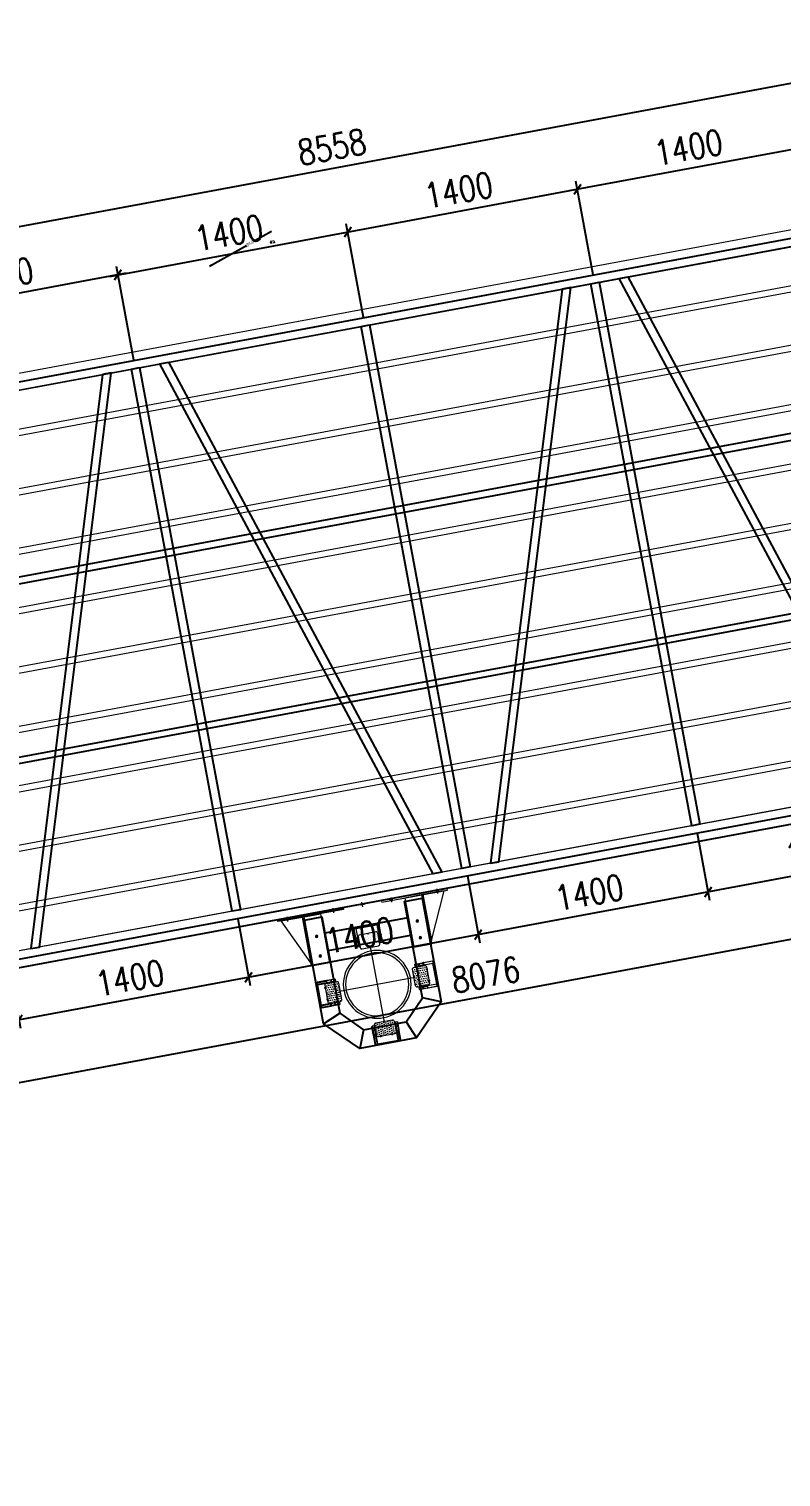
# Model space of a CAD drawing. Extents: x -259369 to -50372, y -155978 to 198088.
# Drawn here: x -174368 to -169862, y -18686 to -10009 of the extents above; entities that cross this region are included whole.
import ezdxf

# ---------------------------------------------------------------- set-up
doc = ezdxf.new("R2010")
doc.units = 0
doc.header["$LTSCALE"] = 1000
doc.header["$MEASUREMENT"] = 0
for name, pattern in [('CENTER', [2, 1.25, -0.25, 0.25, -0.25]), ('DASHED', [0.75, 0.5, -0.25]), ('HIDDEN', [0.375, 0.25, -0.125])]:
    doc.linetypes.add(name, pattern=pattern)
for name, color, linetype in [('主框型材', 4, 'Continuous'), ('卡槽', 242, 'Continuous'), ('标注', 9, 'Continuous'), ('连接端梁', 130, 'Continuous'), ('铝横梁', 220, 'Continuous')]:
    doc.layers.add(name, color=color, linetype=linetype)
for name, color, linetype, lineweight in [('导框型材', 2, 'Continuous', 18), ('虚线', 8, 'Continuous', 0), ('轮子座', 7, 'Continuous', 9), ('铝主梁', 3, 'Continuous', 9), ('铝龙骨', 7, 'Continuous', 9)]:
    doc.layers.add(name, color=color, linetype=linetype, lineweight=lineweight)
doc.styles.add('HZTXT', font='txtw.shx', dxfattribs={"width": 0.8, "bigfont": 'hztxtw.shx'})
doc.styles.get("Standard").update_dxf_attribs({"font": 'gbenor.shx', "bigfont": 'gbcbig.shx'})
doc.dimstyles.new('DIM-10', dxfattribs={"dimscale": 10, "dimtxt": 2, "dimasz": 1, "dimexe": 1, "dimexo": 1, "dimgap": 0.5, "dimtad": 0, "dimdec": 1, "dimrnd": 0.0005, "dimzin": 9, "dimdsep": 46, "dimtxsty": 'Standard', "dimblk": 'ARCHTICK', "dimcen": 0, "dimdle": 1, "dimclrd": 252, "dimclre": 252, "dimclrt": 6, "dimazin": 2, "dimtfac": 1, "dimtdec": 1, "dimtix": 1, "dimtofl": 0, "dimtmove": 2, "dimatfit": 3, "dimldrblk": 'ARCHTICK', "dimfxl": 1, "dimarcsym": 2})
doc.dimstyles.new('DIM-50', dxfattribs={"dimscale": 50, "dimtxt": 3, "dimasz": 1, "dimexe": 1, "dimexo": 1, "dimgap": 1, "dimtad": 1, "dimdec": 1, "dimdsep": 46, "dimtxsty": 'HZTXT', "dimblk": 'OBLIQUE', "dimblk1": 'ARCHTICK', "dimblk2": 'OBLIQUE', "dimcen": 0, "dimdle": 1, "dimclrd": 9, "dimclre": 9, "dimclrt": 2, "dimadec": 1, "dimazin": 0, "dimtfac": 1, "dimtdec": 1, "dimtix": 1, "dimtmove": 2, "dimatfit": 3, "dimldrblk": 'OBLIQUE', "dimfxl": 15, "dimtolj": 1, "dimtzin": 0, "dimarcsym": 1})
pattern_1 = [(0, (1212.185, -561.11), (6.35, 12.7), [0, -12.7])]

# ---------------------------------------------------------------- blocks, each defined once
blk = doc.blocks.new('*U531')
h = blk.add_hatch()
h.set_pattern_fill('DOTS', color=256, scale=8)
h.set_pattern_definition(pattern_1)
h.paths.add_polyline_path([(64, 50, 0.4142135624), (54, 60), (-11, 60, 0.4142135624), (-21, 50), (-21, -50, 0.4142135624), (-11, -60), (54, -60, 0.4142135624), (64, -50)])
at = {"layer": '导框型材', "color": 0, "linetype": 'Continuous'}
for p, q in [((-64, 63.508929), (-64, 75.5)), ((-64, 75.5), (-63.389317, 75.5)), ((-64, -63.50893), (-64, 63.508929)), ((-7.891644, 75.5), (-63.389317, 75.5)), ((-63.389317, 75.5), (-63.389317, 64.5)), ((-63.389317, 64.5), (-7.891644, 64.5)), ((-62, 77.5), (-6.502327, 77.5)), ((-62, 62.5), (-62, -62.5)), ((-6.502327, 62.5), (-62, 62.5)), ((-2.965328, 75.5), (-7.891644, 75.5)), ((-7.891644, 75.5), (-7.891644, 64.5)), ((-7.891644, 64.5), (-2.965328, 64.5)), ((-6.502327, 77.5), (-1.08338, 77.5)), ((-1.08338, 62.5), (-6.502327, 62.5)), ((47.5, 75.5), (-2.965328, 75.5)), ((-2.965328, 64.5), (-2.965328, 75.5)), ((47.5, 64.5), (-2.965328, 64.5)), ((-1.08338, 77.5), (45.5, 77.5)), ((45.5, 62.5), (-1.08338, 62.5)), ((31, 62.498484), (31, 60)), ((47.5, 64.5), (47.5, 75.5)), ((-64, -63.78066), (-64, -63.500287)), ((-64, -75.5), (-64, -63.78066)), ((-64, -75.5), (-63.389317, -75.5)), ((-63.389317, -64.5), (-63.389317, -75.5)), ((-7.891644, -64.5), (-63.389317, -64.5)), ((-63.389317, -75.5), (-7.891644, -75.5)), ((-62, -62.5), (-6.502327, -62.5)), ((-6.502327, -77.5), (-62, -77.5)), ((-2.965328, -64.5), (-7.891644, -64.5)), ((-7.891644, -75.5), (-7.891644, -64.5)), ((-7.891644, -75.5), (-2.965328, -75.5)), ((-6.502327, -62.5), (-1.08338, -62.5)), ((-1.08338, -77.5), (-6.502327, -77.5)), ((47.5, -64.5), (-2.965328, -64.5)), ((-2.965328, -64.5), (-2.965328, -75.5)), ((47.5, -75.5), (-2.965328, -75.5)), ((-1.08338, -62.5), (45.5, -62.5)), ((45.5, -77.5), (-1.08338, -77.5)), ((31, -60), (31, -62.498484)), ((47.5, -75.5), (47.5, -64.5))]:
    blk.add_line(p, q, dxfattribs=at)
at = {"layer": '导框型材', "color": 1, "linetype": 'CENTER', "ltscale": 0.28}
for p, q in [((-18.5, 35), (-14.5, 35)), ((-16.5, 37), (-16.5, 33)), ((-18.5, -35), (-14.5, -35)), ((-16.5, -37), (-16.5, -33))]:
    blk.add_line(p, q, dxfattribs=at)
at = {"layer": '导框型材', "color": 1, "linetype": 'CENTER', "ltscale": 0.404352}
for p, q in [((-18.5, 0), (-14.5, 0)), ((-16.5, -2), (-16.5, 2))]:
    blk.add_line(p, q, dxfattribs=at)
at = {"layer": '导框型材', "color": 1, "linetype": 'CENTER', "ltscale": 0.1}
for p, q in [((18.75, 70), (24.25, 70)), ((21.5, 67.25), (21.5, 72.75)), ((18.75, -70), (24.25, -70)), ((21.5, -72.75), (21.5, -67.25))]:
    blk.add_line(p, q, dxfattribs=at)
at = {"layer": '导框型材', "color": 0}
blk.add_lwpolyline([(-11, 60), (54, 60, -0.4142135624), (64, 50), (64, -50, -0.4142135624), (54, -60), (-11, -60, -0.4142135624), (-21, -50), (-21, 50, -0.4142135624)], format="xyb", close=True, dxfattribs=at)
for centre in [(21.5, 70), (21.5, -70)]:
    blk.add_circle(centre, 2.5, dxfattribs=at)
at = {"layer": '导框型材', "color": 0, "linetype": 'Continuous', "extrusion": (0, 0, -1)}
for centre, start, end in [((62, 75.5), 0, 90), ((62, 64.5), 270, 0), ((62, -64.5), 0, 90), ((62, -75.5), 270, 0)]:
    blk.add_arc(centre, 2, start, end, dxfattribs=at)
at = {"layer": '导框型材', "color": 0, "linetype": 'Continuous', "extrusion": (1.22461e-16, 0, -1)}
blk.add_arc((16.5, 35), 7, 310.0052008841, 49.9947991159, dxfattribs=at)
at = {"layer": '导框型材', "color": 0, "linetype": 'Continuous'}
for centre, radius, start, end in [((45.5, 75.5), 2, 0, 90), ((45.5, 64.5), 2, 270, 0), ((-16.5, -35), 7, 130.0052008841, 229.9947991159), ((45.5, -64.5), 2, 0, 90), ((45.5, -75.5), 2, 270, 0)]:
    blk.add_arc(centre, radius, start, end, dxfattribs=at)
for centre, major_axis, ratio, start_param, end_param in [((-62, 75.5), (0, 2), 0.694658, 0, 1.5707963268), ((-6.502327, 75.5), (0, -2), 0.694658, 3.1415926536, 4.7123889804), ((-6.502327, 64.5), (0, 2), 0.694658, 1.5707963268, 3.1415926536), ((-1.08338, 75.5), (0, -2), 0.940974, 3.1415926536, 4.7123889804), ((-1.08338, 64.5), (0, 2), 0.940974, 1.5707963268, 3.1415926536), ((-62, -75.5), (0, 2), 0.694658, 1.5707963268, 3.1415926536), ((-6.502327, -64.5), (0, 2), 0.694658, 0, 1.5707963268), ((-6.502327, -75.5), (0, 2), 0.694658, 1.5707963268, 3.1415926536), ((-1.08338, -64.5), (0, 2), 0.940974, 0, 1.5707963268), ((-1.08338, -75.5), (0, 2), 0.940974, 1.5707963268, 3.1415926536)]:
    blk.add_ellipse(centre, major_axis=major_axis, ratio=ratio, start_param=start_param, end_param=end_param, dxfattribs=at)
at = {"layer": '导框型材', "color": 0, "linetype": 'Continuous', "extrusion": (0, 0, -1)}
for centre, start_param, end_param in [((-62, 64.5), 0, 1.5707963268), ((-62, -64.5), 1.5707963268, 3.1415926536)]:
    blk.add_ellipse(centre, major_axis=(0, -2), ratio=0.694658, start_param=start_param, end_param=end_param, dxfattribs=at)
blk = doc.blocks.new('*U527')
at = {"layer": '轮子座', "color": 0, "linetype": 'ByBlock', "lineweight": -2, "transparency": 16777216}
blk.add_blockref('*U531', (0, 0), dxfattribs=at)
blk = doc.blocks.new('*U528')
h = blk.add_hatch()
h.set_pattern_fill('DOTS', color=256, scale=8)
h.set_pattern_definition(pattern_1)
h.paths.add_polyline_path([(64, 50, 0.4142135624), (54, 60), (-11, 60, 0.4142135624), (-21, 50), (-21, -50, 0.4142135624), (-11, -60), (54, -60, 0.4142135624), (64, -50)])
at = {"layer": '导框型材', "color": 0, "linetype": 'Continuous'}
for p, q in [((-64, 63.508929), (-64, 75.5)), ((-64, 75.5), (-63.389317, 75.5)), ((-64, -63.50893), (-64, 63.508929)), ((-7.891644, 75.5), (-63.389317, 75.5)), ((-63.389317, 75.5), (-63.389317, 64.5)), ((-63.389317, 64.5), (-7.891644, 64.5)), ((-62, 77.5), (-6.502327, 77.5)), ((-62, 62.5), (-62, -62.5)), ((-6.502327, 62.5), (-62, 62.5)), ((-2.965328, 75.5), (-7.891644, 75.5)), ((-7.891644, 75.5), (-7.891644, 64.5)), ((-7.891644, 64.5), (-2.965328, 64.5)), ((-6.502327, 77.5), (-1.08338, 77.5)), ((-1.08338, 62.5), (-6.502327, 62.5)), ((47.5, 75.5), (-2.965328, 75.5)), ((-2.965328, 64.5), (-2.965328, 75.5)), ((47.5, 64.5), (-2.965328, 64.5)), ((-1.08338, 77.5), (45.5, 77.5)), ((45.5, 62.5), (-1.08338, 62.5)), ((31, 62.498484), (31, 60)), ((47.5, 64.5), (47.5, 75.5)), ((-64, -63.78066), (-64, -63.500287)), ((-64, -75.5), (-64, -63.78066)), ((-64, -75.5), (-63.389317, -75.5)), ((-63.389317, -64.5), (-63.389317, -75.5)), ((-7.891644, -64.5), (-63.389317, -64.5)), ((-63.389317, -75.5), (-7.891644, -75.5)), ((-62, -62.5), (-6.502327, -62.5)), ((-6.502327, -77.5), (-62, -77.5)), ((-2.965328, -64.5), (-7.891644, -64.5)), ((-7.891644, -75.5), (-7.891644, -64.5)), ((-7.891644, -75.5), (-2.965328, -75.5)), ((-6.502327, -62.5), (-1.08338, -62.5)), ((-1.08338, -77.5), (-6.502327, -77.5)), ((47.5, -64.5), (-2.965328, -64.5)), ((-2.965328, -64.5), (-2.965328, -75.5)), ((47.5, -75.5), (-2.965328, -75.5)), ((-1.08338, -62.5), (45.5, -62.5)), ((45.5, -77.5), (-1.08338, -77.5)), ((31, -60), (31, -62.498484)), ((47.5, -75.5), (47.5, -64.5))]:
    blk.add_line(p, q, dxfattribs=at)
at = {"layer": '导框型材', "color": 1, "linetype": 'CENTER', "ltscale": 0.28}
for p, q in [((-18.5, 35), (-14.5, 35)), ((-16.5, 37), (-16.5, 33)), ((-18.5, -35), (-14.5, -35)), ((-16.5, -37), (-16.5, -33))]:
    blk.add_line(p, q, dxfattribs=at)
at = {"layer": '导框型材', "color": 1, "linetype": 'CENTER', "ltscale": 0.404352}
for p, q in [((-18.5, 0), (-14.5, 0)), ((-16.5, -2), (-16.5, 2))]:
    blk.add_line(p, q, dxfattribs=at)
at = {"layer": '导框型材', "color": 1, "linetype": 'CENTER', "ltscale": 0.1}
for p, q in [((18.75, 70), (24.25, 70)), ((21.5, 67.25), (21.5, 72.75)), ((18.75, -70), (24.25, -70)), ((21.5, -72.75), (21.5, -67.25))]:
    blk.add_line(p, q, dxfattribs=at)
at = {"layer": '导框型材', "color": 0}
blk.add_lwpolyline([(-11, 60), (54, 60, -0.4142135624), (64, 50), (64, -50, -0.4142135624), (54, -60), (-11, -60, -0.4142135624), (-21, -50), (-21, 50, -0.4142135624)], format="xyb", close=True, dxfattribs=at)
for centre in [(21.5, 70), (21.5, -70)]:
    blk.add_circle(centre, 2.5, dxfattribs=at)
at = {"layer": '导框型材', "color": 0, "linetype": 'Continuous', "extrusion": (0, 0, -1)}
for centre, start, end in [((62, 75.5), 0, 90), ((62, 64.5), 270, 0), ((62, -64.5), 0, 90), ((62, -75.5), 270, 0)]:
    blk.add_arc(centre, 2, start, end, dxfattribs=at)
at = {"layer": '导框型材', "color": 0, "linetype": 'Continuous', "extrusion": (1.22461e-16, 0, -1)}
blk.add_arc((16.5, 35), 7, 310.0052008841, 49.9947991159, dxfattribs=at)
at = {"layer": '导框型材', "color": 0, "linetype": 'Continuous'}
for centre, radius, start, end in [((45.5, 75.5), 2, 0, 90), ((45.5, 64.5), 2, 270, 0), ((-16.5, -35), 7, 130.0052008841, 229.9947991159), ((45.5, -64.5), 2, 0, 90), ((45.5, -75.5), 2, 270, 0)]:
    blk.add_arc(centre, radius, start, end, dxfattribs=at)
for centre, major_axis, ratio, start_param, end_param in [((-62, 75.5), (0, 2), 0.694658, 0, 1.5707963268), ((-6.502327, 75.5), (0, -2), 0.694658, 3.1415926536, 4.7123889804), ((-6.502327, 64.5), (0, 2), 0.694658, 1.5707963268, 3.1415926536), ((-1.08338, 75.5), (0, -2), 0.940974, 3.1415926536, 4.7123889804), ((-1.08338, 64.5), (0, 2), 0.940974, 1.5707963268, 3.1415926536), ((-62, -75.5), (0, 2), 0.694658, 1.5707963268, 3.1415926536), ((-6.502327, -64.5), (0, 2), 0.694658, 0, 1.5707963268), ((-6.502327, -75.5), (0, 2), 0.694658, 1.5707963268, 3.1415926536), ((-1.08338, -64.5), (0, 2), 0.940974, 0, 1.5707963268), ((-1.08338, -75.5), (0, 2), 0.940974, 1.5707963268, 3.1415926536)]:
    blk.add_ellipse(centre, major_axis=major_axis, ratio=ratio, start_param=start_param, end_param=end_param, dxfattribs=at)
at = {"layer": '导框型材', "color": 0, "linetype": 'Continuous', "extrusion": (0, 0, -1)}
for centre, start_param, end_param in [((-62, 64.5), 0, 1.5707963268), ((-62, -64.5), 1.5707963268, 3.1415926536)]:
    blk.add_ellipse(centre, major_axis=(0, -2), ratio=0.694658, start_param=start_param, end_param=end_param, dxfattribs=at)
blk = doc.blocks.new('*U529')
at = {"layer": '轮子座', "color": 0, "linetype": 'ByBlock', "lineweight": -2, "transparency": 16777216}
blk.add_blockref('*U528', (0, 0), dxfattribs=at)
blk = doc.blocks.new('*U530')
h = blk.add_hatch()
h.set_pattern_fill('DOTS', color=256, scale=8)
h.set_pattern_definition(pattern_1)
h.paths.add_polyline_path([(64, 50, 0.4142135624), (54, 60), (-11, 60, 0.4142135624), (-21, 50), (-21, -50, 0.4142135624), (-11, -60), (54, -60, 0.4142135624), (64, -50)])
at = {"layer": '导框型材', "color": 0, "linetype": 'Continuous'}
for p, q in [((-64, 63.508929), (-64, 75.5)), ((-64, 75.5), (-63.389317, 75.5)), ((-64, -63.50893), (-64, 63.508929)), ((-7.891644, 75.5), (-63.389317, 75.5)), ((-63.389317, 75.5), (-63.389317, 64.5)), ((-63.389317, 64.5), (-7.891644, 64.5)), ((-62, 77.5), (-6.502327, 77.5)), ((-62, 62.5), (-62, -62.5)), ((-6.502327, 62.5), (-62, 62.5)), ((-2.965328, 75.5), (-7.891644, 75.5)), ((-7.891644, 75.5), (-7.891644, 64.5)), ((-7.891644, 64.5), (-2.965328, 64.5)), ((-6.502327, 77.5), (-1.08338, 77.5)), ((-1.08338, 62.5), (-6.502327, 62.5)), ((47.5, 75.5), (-2.965328, 75.5)), ((-2.965328, 64.5), (-2.965328, 75.5)), ((47.5, 64.5), (-2.965328, 64.5)), ((-1.08338, 77.5), (45.5, 77.5)), ((45.5, 62.5), (-1.08338, 62.5)), ((31, 62.498484), (31, 60)), ((47.5, 64.5), (47.5, 75.5)), ((-64, -63.78066), (-64, -63.500287)), ((-64, -75.5), (-64, -63.78066)), ((-64, -75.5), (-63.389317, -75.5)), ((-63.389317, -64.5), (-63.389317, -75.5)), ((-7.891644, -64.5), (-63.389317, -64.5)), ((-63.389317, -75.5), (-7.891644, -75.5)), ((-62, -62.5), (-6.502327, -62.5)), ((-6.502327, -77.5), (-62, -77.5)), ((-2.965328, -64.5), (-7.891644, -64.5)), ((-7.891644, -75.5), (-7.891644, -64.5)), ((-7.891644, -75.5), (-2.965328, -75.5)), ((-6.502327, -62.5), (-1.08338, -62.5)), ((-1.08338, -77.5), (-6.502327, -77.5)), ((47.5, -64.5), (-2.965328, -64.5)), ((-2.965328, -64.5), (-2.965328, -75.5)), ((47.5, -75.5), (-2.965328, -75.5)), ((-1.08338, -62.5), (45.5, -62.5)), ((45.5, -77.5), (-1.08338, -77.5)), ((31, -60), (31, -62.498484)), ((47.5, -75.5), (47.5, -64.5))]:
    blk.add_line(p, q, dxfattribs=at)
at = {"layer": '导框型材', "color": 1, "linetype": 'CENTER', "ltscale": 0.28}
for p, q in [((-18.5, 35), (-14.5, 35)), ((-16.5, 37), (-16.5, 33)), ((-18.5, -35), (-14.5, -35)), ((-16.5, -37), (-16.5, -33))]:
    blk.add_line(p, q, dxfattribs=at)
at = {"layer": '导框型材', "color": 1, "linetype": 'CENTER', "ltscale": 0.404352}
for p, q in [((-18.5, 0), (-14.5, 0)), ((-16.5, -2), (-16.5, 2))]:
    blk.add_line(p, q, dxfattribs=at)
at = {"layer": '导框型材', "color": 1, "linetype": 'CENTER', "ltscale": 0.1}
for p, q in [((18.75, 70), (24.25, 70)), ((21.5, 67.25), (21.5, 72.75)), ((18.75, -70), (24.25, -70)), ((21.5, -72.75), (21.5, -67.25))]:
    blk.add_line(p, q, dxfattribs=at)
at = {"layer": '导框型材', "color": 0}
blk.add_lwpolyline([(-11, 60), (54, 60, -0.4142135624), (64, 50), (64, -50, -0.4142135624), (54, -60), (-11, -60, -0.4142135624), (-21, -50), (-21, 50, -0.4142135624)], format="xyb", close=True, dxfattribs=at)
for centre in [(21.5, 70), (21.5, -70)]:
    blk.add_circle(centre, 2.5, dxfattribs=at)
at = {"layer": '导框型材', "color": 0, "linetype": 'Continuous', "extrusion": (0, 0, -1)}
for centre, start, end in [((62, 75.5), 0, 90), ((62, 64.5), 270, 0), ((62, -64.5), 0, 90), ((62, -75.5), 270, 0)]:
    blk.add_arc(centre, 2, start, end, dxfattribs=at)
at = {"layer": '导框型材', "color": 0, "linetype": 'Continuous', "extrusion": (1.22461e-16, 0, -1)}
blk.add_arc((16.5, 35), 7, 310.0052008841, 49.9947991159, dxfattribs=at)
at = {"layer": '导框型材', "color": 0, "linetype": 'Continuous'}
for centre, radius, start, end in [((45.5, 75.5), 2, 0, 90), ((45.5, 64.5), 2, 270, 0), ((-16.5, -35), 7, 130.0052008841, 229.9947991159), ((45.5, -64.5), 2, 0, 90), ((45.5, -75.5), 2, 270, 0)]:
    blk.add_arc(centre, radius, start, end, dxfattribs=at)
for centre, major_axis, ratio, start_param, end_param in [((-62, 75.5), (0, 2), 0.694658, 0, 1.5707963268), ((-6.502327, 75.5), (0, -2), 0.694658, 3.1415926536, 4.7123889804), ((-6.502327, 64.5), (0, 2), 0.694658, 1.5707963268, 3.1415926536), ((-1.08338, 75.5), (0, -2), 0.940974, 3.1415926536, 4.7123889804), ((-1.08338, 64.5), (0, 2), 0.940974, 1.5707963268, 3.1415926536), ((-62, -75.5), (0, 2), 0.694658, 1.5707963268, 3.1415926536), ((-6.502327, -64.5), (0, 2), 0.694658, 0, 1.5707963268), ((-6.502327, -75.5), (0, 2), 0.694658, 1.5707963268, 3.1415926536), ((-1.08338, -64.5), (0, 2), 0.940974, 0, 1.5707963268), ((-1.08338, -75.5), (0, 2), 0.940974, 1.5707963268, 3.1415926536)]:
    blk.add_ellipse(centre, major_axis=major_axis, ratio=ratio, start_param=start_param, end_param=end_param, dxfattribs=at)
at = {"layer": '导框型材', "color": 0, "linetype": 'Continuous', "extrusion": (0, 0, -1)}
for centre, start_param, end_param in [((-62, 64.5), 0, 1.5707963268), ((-62, -64.5), 1.5707963268, 3.1415926536)]:
    blk.add_ellipse(centre, major_axis=(0, -2), ratio=0.694658, start_param=start_param, end_param=end_param, dxfattribs=at)
blk = doc.blocks.new('*U533')
at = {"layer": '轮子座', "color": 0, "linetype": 'ByBlock', "lineweight": -2, "transparency": 16777216}
blk.add_blockref('*U530', (0, 0), dxfattribs=at)
blk = doc.blocks.new('*U534')
h = blk.add_hatch()
h.set_pattern_fill('DOTS', color=256, scale=8)
h.set_pattern_definition(pattern_1)
h.paths.add_polyline_path([(64, 50, 0.4142135624), (54, 60), (-11, 60, 0.4142135624), (-21, 50), (-21, -50, 0.4142135624), (-11, -60), (54, -60, 0.4142135624), (64, -50)])
at = {"layer": '导框型材', "color": 0, "linetype": 'Continuous'}
for p, q in [((-64, 63.508929), (-64, 75.5)), ((-64, 75.5), (-63.389317, 75.5)), ((-64, -63.50893), (-64, 63.508929)), ((-7.891644, 75.5), (-63.389317, 75.5)), ((-63.389317, 75.5), (-63.389317, 64.5)), ((-63.389317, 64.5), (-7.891644, 64.5)), ((-62, 77.5), (-6.502327, 77.5)), ((-62, 62.5), (-62, -62.5)), ((-6.502327, 62.5), (-62, 62.5)), ((-2.965328, 75.5), (-7.891644, 75.5)), ((-7.891644, 75.5), (-7.891644, 64.5)), ((-7.891644, 64.5), (-2.965328, 64.5)), ((-6.502327, 77.5), (-1.08338, 77.5)), ((-1.08338, 62.5), (-6.502327, 62.5)), ((47.5, 75.5), (-2.965328, 75.5)), ((-2.965328, 64.5), (-2.965328, 75.5)), ((47.5, 64.5), (-2.965328, 64.5)), ((-1.08338, 77.5), (45.5, 77.5)), ((45.5, 62.5), (-1.08338, 62.5)), ((31, 62.498484), (31, 60)), ((47.5, 64.5), (47.5, 75.5)), ((-64, -63.78066), (-64, -63.500287)), ((-64, -75.5), (-64, -63.78066)), ((-64, -75.5), (-63.389317, -75.5)), ((-63.389317, -64.5), (-63.389317, -75.5)), ((-7.891644, -64.5), (-63.389317, -64.5)), ((-63.389317, -75.5), (-7.891644, -75.5)), ((-62, -62.5), (-6.502327, -62.5)), ((-6.502327, -77.5), (-62, -77.5)), ((-2.965328, -64.5), (-7.891644, -64.5)), ((-7.891644, -75.5), (-7.891644, -64.5)), ((-7.891644, -75.5), (-2.965328, -75.5)), ((-6.502327, -62.5), (-1.08338, -62.5)), ((-1.08338, -77.5), (-6.502327, -77.5)), ((47.5, -64.5), (-2.965328, -64.5)), ((-2.965328, -64.5), (-2.965328, -75.5)), ((47.5, -75.5), (-2.965328, -75.5)), ((-1.08338, -62.5), (45.5, -62.5)), ((45.5, -77.5), (-1.08338, -77.5)), ((31, -60), (31, -62.498484)), ((47.5, -75.5), (47.5, -64.5))]:
    blk.add_line(p, q, dxfattribs=at)
at = {"layer": '导框型材', "color": 1, "linetype": 'CENTER', "ltscale": 0.28}
for p, q in [((-18.5, 35), (-14.5, 35)), ((-16.5, 37), (-16.5, 33)), ((-18.5, -35), (-14.5, -35)), ((-16.5, -37), (-16.5, -33))]:
    blk.add_line(p, q, dxfattribs=at)
at = {"layer": '导框型材', "color": 1, "linetype": 'CENTER', "ltscale": 0.404352}
for p, q in [((-18.5, 0), (-14.5, 0)), ((-16.5, -2), (-16.5, 2))]:
    blk.add_line(p, q, dxfattribs=at)
at = {"layer": '导框型材', "color": 1, "linetype": 'CENTER', "ltscale": 0.1}
for p, q in [((18.75, 70), (24.25, 70)), ((21.5, 67.25), (21.5, 72.75)), ((18.75, -70), (24.25, -70)), ((21.5, -72.75), (21.5, -67.25))]:
    blk.add_line(p, q, dxfattribs=at)
at = {"layer": '导框型材', "color": 0}
blk.add_lwpolyline([(-11, 60), (54, 60, -0.4142135624), (64, 50), (64, -50, -0.4142135624), (54, -60), (-11, -60, -0.4142135624), (-21, -50), (-21, 50, -0.4142135624)], format="xyb", close=True, dxfattribs=at)
for centre in [(21.5, 70), (21.5, -70)]:
    blk.add_circle(centre, 2.5, dxfattribs=at)
at = {"layer": '导框型材', "color": 0, "linetype": 'Continuous', "extrusion": (0, 0, -1)}
for centre, start, end in [((62, 75.5), 0, 90), ((62, 64.5), 270, 0), ((62, -64.5), 0, 90), ((62, -75.5), 270, 0)]:
    blk.add_arc(centre, 2, start, end, dxfattribs=at)
at = {"layer": '导框型材', "color": 0, "linetype": 'Continuous', "extrusion": (1.22461e-16, 0, -1)}
blk.add_arc((16.5, 35), 7, 310.0052008841, 49.9947991159, dxfattribs=at)
at = {"layer": '导框型材', "color": 0, "linetype": 'Continuous'}
for centre, radius, start, end in [((45.5, 75.5), 2, 0, 90), ((45.5, 64.5), 2, 270, 0), ((-16.5, -35), 7, 130.0052008841, 229.9947991159), ((45.5, -64.5), 2, 0, 90), ((45.5, -75.5), 2, 270, 0)]:
    blk.add_arc(centre, radius, start, end, dxfattribs=at)
for centre, major_axis, ratio, start_param, end_param in [((-62, 75.5), (0, 2), 0.694658, 0, 1.5707963268), ((-6.502327, 75.5), (0, -2), 0.694658, 3.1415926536, 4.7123889804), ((-6.502327, 64.5), (0, 2), 0.694658, 1.5707963268, 3.1415926536), ((-1.08338, 75.5), (0, -2), 0.940974, 3.1415926536, 4.7123889804), ((-1.08338, 64.5), (0, 2), 0.940974, 1.5707963268, 3.1415926536), ((-62, -75.5), (0, 2), 0.694658, 1.5707963268, 3.1415926536), ((-6.502327, -64.5), (0, 2), 0.694658, 0, 1.5707963268), ((-6.502327, -75.5), (0, 2), 0.694658, 1.5707963268, 3.1415926536), ((-1.08338, -64.5), (0, 2), 0.940974, 0, 1.5707963268), ((-1.08338, -75.5), (0, 2), 0.940974, 1.5707963268, 3.1415926536)]:
    blk.add_ellipse(centre, major_axis=major_axis, ratio=ratio, start_param=start_param, end_param=end_param, dxfattribs=at)
at = {"layer": '导框型材', "color": 0, "linetype": 'Continuous', "extrusion": (0, 0, -1)}
for centre, start_param, end_param in [((-62, 64.5), 0, 1.5707963268), ((-62, -64.5), 1.5707963268, 3.1415926536)]:
    blk.add_ellipse(centre, major_axis=(0, -2), ratio=0.694658, start_param=start_param, end_param=end_param, dxfattribs=at)
blk = doc.blocks.new('*U532')
at = {"layer": '轮子座', "color": 0, "linetype": 'ByBlock', "lineweight": -2, "transparency": 16777216}
blk.add_blockref('*U534', (0, 0), dxfattribs=at)
blk = doc.blocks.new('外抱桩器')
for radius in [203, 189]:
    blk.add_circle((0, 486.5), radius)
at = {"layer": '主框型材'}
for points in [[(-358.5, 660.4), (-358.5, 27.9), (-252.5, 27.9), (-252.5, 615.9), (-129.4, 739), (129.4, 739), (252.5, 615.9), (252.5, 27.9), (358.5, 27.9), (358.5, 659.8), (173.3, 845), (-173.3, 845), (-358.5, 659.8)], [(-129.4, 739), (-173.3, 845)], [(129.4, 739), (173.3, 845)], [(-358.5, 659.8), (-252.5, 615.9)], [(358.5, 659.8), (252.5, 615.9)]]:
    blk.add_lwpolyline(points, dxfattribs=at)
blk.add_lwpolyline([(-252.5, 128), (-252.5, 234), (252.5, 234), (252.5, 128)], close=True, dxfattribs=at)
at = {"layer": '导框型材', "color": 1, "linetype": 'CENTER', "ltscale": 5}
for p, q in [((0, 256.1), (0, 717)), ((229.5, 486.5), (-229.5, 486.5))]:
    blk.add_line(p, q, dxfattribs=at)
at = {"layer": '导框型材', "color": 2, "linetype": 'HIDDEN', "ltscale": 100}
for p, q in [((-359, 8), (-359, 308)), ((359, 8), (359, 308))]:
    blk.add_line(p, q, dxfattribs=at)
at = {"layer": '导框型材', "color": 1, "linetype": 'CENTER', "ltscale": 0.28}
for p, q in [((-305, 250.3), (-305, 265.7)), ((305, 250.3), (305, 265.7)), ((-312.7, 258), (-297.3, 258)), ((312.7, 258), (297.3, 258)), ((-312.7, 138), (-297.3, 138)), ((-305, 130.3), (-305, 145.7)), ((312.7, 158), (297.3, 158)), ((305, 150.3), (305, 165.7))]:
    blk.add_line(p, q, dxfattribs=at)
at = {"layer": '导框型材', "color": 2, "linetype": 'DASHED', "ltscale": 2}
for p, q in [((-517, 0), (-117, 0)), ((517, 0), (117, 0))]:
    blk.add_line(p, q, dxfattribs=at)
at = {"layer": '导框型材', "color": 1, "linetype": 'CENTER', "ltscale": 0.36}
for p, q in [((-464, 8), (-464, 0)), ((-457, 18.1), (-457, -9.9)), ((-450, 8), (-450, 0)), ((-184, 8), (-184, 0)), ((-177, 18.1), (-177, -9.9)), ((-170, 8), (-170, 0)), ((-14, 0), (14, 0)), ((0, 14), (0, -14)), ((170, 8), (170, 0)), ((177, 18.1), (177, -9.9)), ((184, 8), (184, 0)), ((450, 8), (450, 0)), ((457, 18.1), (457, -9.9)), ((464, 8), (464, 0))]:
    blk.add_line(p, q, dxfattribs=at)
at = {"layer": '导框型材', "color": 2}
for points in [[(-497, 8), (-367, 8), (-367, 288), (-497, 8)], [(497, 8), (367, 8), (367, 288), (497, 8)]]:
    blk.add_lwpolyline(points, dxfattribs=at)
for points in [[(-257, 8), (-257, 308), (-367, 308), (-367, 8)], [(257, 8), (257, 308), (367, 308), (367, 8)], [(-517, 0), (-117, 0), (-117, 8), (-517, 8)], [(517, 0), (117, 0), (117, 8), (517, 8)]]:
    blk.add_lwpolyline(points, close=True, dxfattribs=at)
for centre in [(-305, 258), (305, 258), (-305, 138), (305, 158)]:
    blk.add_circle(centre, 7, dxfattribs=at)
at = {"layer": '轮子座', "color": 7, "xscale": -1, "rotation": 90}
blk.add_blockref('*U533', (0, 775.5), dxfattribs=at)
at = {"layer": '轮子座', "color": 7}
blk.add_blockref('*U527', (-289, 486.5), dxfattribs=at)
at = {"layer": '轮子座', "color": 7, "xscale": -1}
blk.add_blockref('*U529', (289, 486.5), dxfattribs=at)
at = {"layer": '轮子座', "color": 7, "rotation": 90}
blk.add_blockref('*U532', (0, 197.5), dxfattribs=at)
blk = doc.blocks.new('_ArchTick')
at = {"color": 0, "linetype": 'ByBlock', "const_width": 0.4}
blk.add_lwpolyline([(-0.5, -0.5), (0.5, 0.5)], dxfattribs=at)
blk = doc.blocks.new('*D986')
at = {"color": 252, "lineweight": -2, "transparency": 16777216}
for p, q in [((-172917.1, -11281.4), (-172917.5, -11279.3)), ((-172903.4, -11278.9), (-172903.8, -11276.8)), ((-172915.7, -11289.2), (-172925.5, -11291)), ((-172901.9, -11286.6), (-172892.1, -11284.8))]:
    blk.add_line(p, q, dxfattribs=at)
at = {"layer": 'Defpoints', "color": 0, "transparency": 16777216}
for p in [(-172915.3, -11291.3, 29521), (-172901.9, -11286.6), (-172901.6, -11288.7, 29521)]:
    blk.add_point(p, dxfattribs=at)
at = {"color": 252, "lineweight": -2, "transparency": 16777216, "xscale": 10, "yscale": 10, "zscale": 10}
for p, rotation in [((-172901.9, -11286.6), 190.541342072696), ((-172915.7, -11289.2), 10.541342072696)]:
    blk.add_blockref('_ArchTick', p, dxfattribs=dict(at, rotation=rotation))
at = {"color": 6, "transparency": 16777216, "insert": (-172908.8, -11287.9), "char_height": 20, "attachment_point": 5, "rotation": 10.54134}
blk.add_mtext('14', dxfattribs=at)
blk = doc.blocks.new('*D987')
at = {"color": 252, "lineweight": -2, "transparency": 16777216}
for p, q in [((-172915, -11222.3), (-173014.5, -11277.7)), ((-173287.3, -11429.3), (-173064.8, -11305.6))]:
    blk.add_line(p, q, dxfattribs=at)
at = {"layer": 'Defpoints', "color": 0, "transparency": 16777216}
for p in [(-172923.7, -11227.2, 29521), (-173278.5, -11424.5, 29521)]:
    blk.add_point(p, dxfattribs=at)
at = {"color": 252, "lineweight": -2, "transparency": 16777216, "xscale": 10, "yscale": 10, "zscale": 10}
for p, rotation in [((-172923.7, -11227.2), 29.07364180545872), ((-173278.5, -11424.5), 209.0736418054587)]:
    blk.add_blockref('_ArchTick', p, dxfattribs=dict(at, rotation=rotation))
at = {"color": 6, "transparency": 16777216, "insert": (-173039.6, -11291.7), "char_height": 20, "attachment_point": 5, "rotation": 29.07364}
blk.add_mtext('∅406', dxfattribs=at)
blk = doc.blocks.new('_Oblique')
at = {"color": 0, "linetype": 'ByBlock', "lineweight": -2}
blk.add_line((-0.5, -0.5), (0.5, 0.5), dxfattribs=at)
blk = doc.blocks.new('*D1026')
at = {"layer": 'Defpoints', "color": 0, "transparency": 16777216}
for p in [(-171081.9, -10970.4), (-169601.3, -11274.8), (-170977.7, -11530.7)]:
    blk.add_point(p, dxfattribs=at)
at = {"layer": '标注', "color": 9, "lineweight": -2, "transparency": 16777216}
for p, q in [((-169610.5, -11225.7), (-169714.6, -10665.4)), ((-169656.3, -10705.4), (-171131.1, -10979.6)), ((-170986.9, -11481.6), (-171091, -10921.3))]:
    blk.add_line(p, q, dxfattribs=at)
for p, xscale, yscale, zscale, rotation in [((-169705.5, -10714.5), 50, 50, 50, 10.53223526396952), ((-171081.9, -10970.4), 50.00000000000001, 50.00000000000001, 50.00000000000001, 190.5322352639695)]:
    blk.add_blockref('_Oblique', p, dxfattribs=dict(at, xscale=xscale, yscale=yscale, zscale=zscale, rotation=rotation))
at = {"layer": '标注', "color": 2, "transparency": 16777216, "insert": (-170416.5, -10719.6), "char_height": 150, "attachment_point": 5, "rotation": 10.53224, "style": 'HZTXT'}
blk.add_mtext('\\A1;1400', dxfattribs=at)
blk = doc.blocks.new('*D1027')
at = {"layer": 'Defpoints', "color": 0, "transparency": 16777216}
for p in [(-172458.3, -11226.3), (-170977.7, -11530.7), (-172354.1, -11786.6)]:
    blk.add_point(p, dxfattribs=at)
at = {"layer": '标注', "color": 9, "lineweight": -2, "transparency": 16777216}
for p, q in [((-170986.9, -11481.6), (-171091, -10921.3)), ((-171032.7, -10961.3), (-172507.5, -11235.5)), ((-172363.3, -11737.5), (-172467.5, -11177.2))]:
    blk.add_line(p, q, dxfattribs=at)
for p, xscale, yscale, zscale, rotation in [((-171081.9, -10970.4), 50, 50, 50, 10.53223526396952), ((-172458.3, -11226.3), 50.00000000000001, 50.00000000000001, 50.00000000000001, 190.5322352639695)]:
    blk.add_blockref('_Oblique', p, dxfattribs=dict(at, xscale=xscale, yscale=yscale, zscale=zscale, rotation=rotation))
at = {"layer": '标注', "color": 2, "transparency": 16777216, "insert": (-171793, -10975.5), "char_height": 150, "attachment_point": 5, "rotation": 10.53224, "style": 'HZTXT'}
blk.add_mtext('\\A1;1400', dxfattribs=at)
blk = doc.blocks.new('*D1028')
at = {"layer": 'Defpoints', "color": 0, "transparency": 16777216}
for p in [(-168323.2, -10058.1), (-168165.1, -10908.1), (-176579, -12472.4)]:
    blk.add_point(p, dxfattribs=at)
at = {"layer": '标注', "color": 9, "lineweight": -2, "transparency": 16777216}
for p, q in [((-176786.2, -11631.6), (-168274, -10049)), ((-168174.3, -10859), (-168332.3, -10008.9)), ((-176588.1, -12423.3), (-176746.1, -11573.3))]:
    blk.add_line(p, q, dxfattribs=at)
for p, xscale, yscale, zscale, rotation in [((-168323.2, -10058.1), 50, 50, 50, 10.53223526396951), ((-176737, -11622.4), 50.00000000000001, 50.00000000000001, 50.00000000000001, 190.5322352639695)]:
    blk.add_blockref('_Oblique', p, dxfattribs=dict(at, xscale=xscale, yscale=yscale, zscale=zscale, rotation=rotation))
at = {"layer": '标注', "color": 2, "transparency": 16777216, "insert": (-172552.9, -10717.4), "char_height": 150, "attachment_point": 5, "rotation": 10.53224, "style": 'HZTXT'}
blk.add_mtext('\\A1;8558', dxfattribs=at)
blk = doc.blocks.new('*D1030')
at = {"layer": 'Defpoints', "color": 0, "transparency": 16777216}
for p in [(-167762.3, -14393.2), (-167638.3, -15060.5), (-175702.3, -15869.4)]:
    blk.add_point(p, dxfattribs=at)
at = {"layer": '标注', "color": 9, "lineweight": -2, "transparency": 16777216}
for p, q in [((-167753.2, -14442.3), (-167629.1, -15109.6)), ((-175627.3, -16545.8), (-167589.1, -15051.3)), ((-175693.1, -15918.6), (-175569.1, -16585.9))]:
    blk.add_line(p, q, dxfattribs=at)
for p, xscale, yscale, zscale, rotation in [((-167638.3, -15060.5), 50, 50, 50, 10.53254622171061), ((-175578.2, -16536.7), 50.00000000000001, 50.00000000000001, 50.00000000000001, 190.5325462217106)]:
    blk.add_blockref('_Oblique', p, dxfattribs=dict(at, xscale=xscale, yscale=yscale, zscale=zscale, rotation=rotation))
at = {"layer": '标注', "color": 2, "transparency": 16777216, "insert": (-171631.1, -15675.7), "char_height": 150, "attachment_point": 5, "rotation": 10.53255, "style": 'HZTXT'}
blk.add_mtext('\\A1;8076', dxfattribs=at)
blk = doc.blocks.new('*D1031')
at = {"layer": 'Defpoints', "color": 0, "transparency": 16777216}
for p in [(-175211.1, -11738.1), (-173730.5, -12042.5), (-175107, -12298.4)]:
    blk.add_point(p, dxfattribs=at)
at = {"layer": '标注', "color": 9, "lineweight": -2, "transparency": 16777216}
for p, q in [((-173739.7, -11993.4), (-173843.9, -11433.1)), ((-173785.6, -11473.1), (-175260.3, -11747.3)), ((-175116.1, -12249.3), (-175220.3, -11689))]:
    blk.add_line(p, q, dxfattribs=at)
for p, xscale, yscale, zscale, rotation in [((-173834.7, -11482.2), 50, 50, 50, 10.53223526396952), ((-175211.1, -11738.1), 50.00000000000001, 50.00000000000001, 50.00000000000001, 190.5322352639695)]:
    blk.add_blockref('_Oblique', p, dxfattribs=dict(at, xscale=xscale, yscale=yscale, zscale=zscale, rotation=rotation))
at = {"layer": '标注', "color": 2, "transparency": 16777216, "insert": (-174545.8, -11487.3), "char_height": 150, "attachment_point": 5, "rotation": 10.53224, "style": 'HZTXT'}
blk.add_mtext('\\A1;1400', dxfattribs=at)
blk = doc.blocks.new('*D1033')
at = {"layer": 'Defpoints', "color": 0, "transparency": 16777216}
for p in [(-172458.3, -11226.3), (-172354.1, -11786.6), (-173730.5, -12042.5)]:
    blk.add_point(p, dxfattribs=at)
at = {"layer": '标注', "color": 9, "lineweight": -2, "transparency": 16777216}
for p, q in [((-172363.3, -11737.5), (-172467.5, -11177.2)), ((-173883.9, -11491.4), (-172409.2, -11217.2)), ((-173739.7, -11993.4), (-173843.9, -11433.1))]:
    blk.add_line(p, q, dxfattribs=at)
at = {"layer": '标注', "color": 9, "lineweight": -2, "transparency": 16777216, "xscale": 50.00000000000001, "yscale": 50.00000000000001, "zscale": 50.00000000000001}
for p, rotation in [((-172458.3, -11226.3), 10.5322352639695), ((-173834.7, -11482.2), 190.5322352639695)]:
    blk.add_blockref('_Oblique', p, dxfattribs=dict(at, rotation=rotation))
at = {"layer": '标注', "color": 2, "transparency": 16777216, "insert": (-173169.4, -11231.4), "char_height": 150, "attachment_point": 5, "rotation": 10.53224, "style": 'HZTXT'}
blk.add_mtext('\\A1;1400', dxfattribs=at)
blk = doc.blocks.new('*D1035')
at = {"layer": 'Defpoints', "color": 0, "transparency": 16777216}
for p in [(-168997.4, -14523.2), (-170373.8, -14779.1), (-170299.3, -15179.5)]:
    blk.add_point(p, dxfattribs=at)
at = {"layer": '标注', "color": 9, "lineweight": -2, "transparency": 16777216}
for p, q in [((-168988.2, -14572.3), (-168913.8, -14972.8)), ((-170364.7, -14828.2), (-170290.2, -15228.7)), ((-168873.8, -14914.5), (-170348.5, -15188.7))]:
    blk.add_line(p, q, dxfattribs=at)
for p, xscale, yscale, zscale, rotation in [((-168922.9, -14923.6), 50, 50, 50, 10.53223526396952), ((-170299.3, -15179.5), 50.00000000000001, 50.00000000000001, 50.00000000000001, 190.5322352639695)]:
    blk.add_blockref('_Oblique', p, dxfattribs=dict(at, xscale=xscale, yscale=yscale, zscale=zscale, rotation=rotation))
at = {"layer": '标注', "color": 2, "transparency": 16777216, "insert": (-169634, -14928.7), "char_height": 150, "attachment_point": 5, "rotation": 10.53224, "style": 'HZTXT'}
blk.add_mtext('\\A1;1400', dxfattribs=at)
blk = doc.blocks.new('*D1036')
at = {"layer": 'Defpoints', "color": 0, "transparency": 16777216}
for p in [(-170373.8, -14779.1), (-171750.2, -15035), (-171675.8, -15435.4)]:
    blk.add_point(p, dxfattribs=at)
at = {"layer": '标注', "color": 9, "lineweight": -2, "transparency": 16777216}
for p, q in [((-170364.7, -14828.2), (-170290.2, -15228.7)), ((-171741.1, -15084.1), (-171666.6, -15484.6)), ((-170250.2, -15170.4), (-171724.9, -15444.6))]:
    blk.add_line(p, q, dxfattribs=at)
for p, xscale, yscale, zscale, rotation in [((-170299.3, -15179.5), 50, 50, 50, 10.53223526396952), ((-171675.8, -15435.4), 50.00000000000001, 50.00000000000001, 50.00000000000001, 190.5322352639695)]:
    blk.add_blockref('_Oblique', p, dxfattribs=dict(at, xscale=xscale, yscale=yscale, zscale=zscale, rotation=rotation))
at = {"layer": '标注', "color": 2, "transparency": 16777216, "insert": (-171010.4, -15184.6), "char_height": 150, "attachment_point": 5, "rotation": 10.53224, "style": 'HZTXT'}
blk.add_mtext('\\A1;1400', dxfattribs=at)
blk = doc.blocks.new('*D1037')
at = {"layer": 'Defpoints', "color": 0, "transparency": 16777216}
for p in [(-171750.2, -15035), (-173126.6, -15290.9), (-173052.2, -15691.3)]:
    blk.add_point(p, dxfattribs=at)
at = {"layer": '标注', "color": 9, "lineweight": -2, "transparency": 16777216}
for p, q in [((-171741.1, -15084.1), (-171666.6, -15484.6)), ((-173117.5, -15340), (-173043, -15740.5)), ((-171626.6, -15426.3), (-173101.3, -15700.5))]:
    blk.add_line(p, q, dxfattribs=at)
for p, xscale, yscale, zscale, rotation in [((-171675.8, -15435.4), 50, 50, 50, 10.53223526396952), ((-173052.2, -15691.3), 50.00000000000001, 50.00000000000001, 50.00000000000001, 190.5322352639695)]:
    blk.add_blockref('_Oblique', p, dxfattribs=dict(at, xscale=xscale, yscale=yscale, zscale=zscale, rotation=rotation))
at = {"layer": '标注', "color": 2, "transparency": 16777216, "insert": (-172386.8, -15440.5), "char_height": 150, "attachment_point": 5, "rotation": 10.53224, "style": 'HZTXT'}
blk.add_mtext('\\A1;1400', dxfattribs=at)
blk = doc.blocks.new('*D1038')
at = {"layer": 'Defpoints', "color": 0, "transparency": 16777216}
for p in [(-173126.6, -15290.9), (-174503, -15546.8), (-174428.6, -15947.2)]:
    blk.add_point(p, dxfattribs=at)
at = {"layer": '标注', "color": 9, "lineweight": -2, "transparency": 16777216}
for p, q in [((-173117.5, -15340), (-173043, -15740.5)), ((-174493.9, -15595.9), (-174419.4, -15996.4)), ((-173003, -15682.2), (-174477.7, -15956.4))]:
    blk.add_line(p, q, dxfattribs=at)
for p, xscale, yscale, zscale, rotation in [((-173052.2, -15691.3), 50, 50, 50, 10.53223526396952), ((-174428.6, -15947.2), 50.00000000000001, 50.00000000000001, 50.00000000000001, 190.5322352639695)]:
    blk.add_blockref('_Oblique', p, dxfattribs=dict(at, xscale=xscale, yscale=yscale, zscale=zscale, rotation=rotation))
at = {"layer": '标注', "color": 2, "transparency": 16777216, "insert": (-173763.2, -15696.4), "char_height": 150, "attachment_point": 5, "rotation": 10.53224, "style": 'HZTXT'}
blk.add_mtext('\\A1;1400', dxfattribs=at)

msp = doc.modelspace()

# ---------------------------------------------------------------- linework, layer by layer
at = {"layer": '卡槽', "color": 22, "ltscale": 5000, "elevation": 29521}
for points in [[(-176232.25, -13628.56), (-176224.94, -13667.88), (-168068.89, -12151.5), (-168076.2, -12112.18)], [(-175958.63, -14696.5), (-175965.94, -14657.18), (-167950.34, -13166.91), (-167943.03, -13206.23)]]:
    msp.add_lwpolyline(points, close=True, dxfattribs=at)
at = {"layer": '虚线', "color": 1, "linetype": 'HIDDEN', "ltscale": 300}
for p, q in [((-168154.39, -11005.81, 29521), (-176554.41, -12567.55, 29521)), ((-168154.39, -11005.81, 29521), (-176554.41, -12567.55, 29521)), ((-167773.72, -14295.65, 29521), (-175726.7, -15774.28, 29521)), ((-167773.72, -14295.65, 29521), (-175726.7, -15774.28, 29521))]:
    msp.add_line(p, q, dxfattribs=at)
at = {"layer": '连接端梁', "color": 0, "elevation": 29521}
for points in [[(-191587.11, -25273.37), (-192333.96, -19118.52), (-192346.85, -19012.23), (-192342.21, -19003.62), (-192234.62, -18950.48), (-184704.52, -15230.4), (-184688.32, -15223.63), (-176862.9, -12619), (-176575.33, -12523.28), (-176566.19, -12520.87), (-168457.63, -11013.37), (-168159.65, -10957.97), (-168150.25, -10956.83), (-168062.84, -10952.77), (-159608.83, -10560.88), (-159599.38, -10561.04), (-159512.24, -10569), (-151386.14, -11312.08)], [(-188211.86, -24863.81), (-188682.2, -20987.76), (-183400.01, -18378.21), (-175789.15, -15845), (-175718.82, -15821.59), (-167836.17, -14356.09), (-167763.29, -14342.54), (-159680.14, -13967.84), (-151695.75, -14697.95), (-151622.31, -14704.66), (-143812.93, -16522.27), (-143741.14, -16538.98), (-136254.6, -19409.83), (-136190.26, -19434.5), (-130865.29, -22369.27), (-131212.11, -26177.21)], [(-188145.66, -24994.29), (-188627.5, -21023.41), (-183389.29, -18428.68), (-175702.26, -15869.42), (-167753.44, -14392.19), (-159677.19, -14018.42), (-151625.94, -14755.16), (-143751.66, -16588.49), (-136202.99, -19483.84), (-130918.29, -22403.06), (-131281.41, -26386.54)]]:
    msp.add_lwpolyline(points, dxfattribs=at)
at = {"layer": '铝主梁', "color": 3, "elevation": 29521}
msp.add_lwpolyline([(-176578.99, -12472.44), (-176553.37, -12569.39), (-168154.17, -11007.81), (-168165.14, -10908.13), (-176578.96, -12472.44)], dxfattribs=at)
msp.add_lwpolyline([(-167762.33, -14393.19), (-175702.26, -15869.42), (-175727.73, -15772.44), (-167773.4, -14293.56)], close=True, dxfattribs=at)
at = {"layer": '铝横梁', "color": 243, "elevation": 29521}
for points in [[(-170952.17, -11525.98), (-170348.24, -14774.31), (-170397.39, -14783.45), (-171001.33, -11535.12)], [(-170779.74, -11493.92), (-169141.9, -14550.03), (-169193.17, -14560.18), (-170831.02, -11504.07)], [(-171173.76, -11567.18), (-171603.73, -15007.74), (-171552.24, -14998.78), (-171122.26, -11558.22)], [(-172328.58, -11781.88), (-171724.65, -15030.22), (-171773.81, -15039.36), (-172377.74, -11791.02)], [(-173704.99, -12037.78), (-173101.05, -15286.12), (-173150.21, -15295.26), (-173754.14, -12046.92)], [(-173532.56, -12005.73), (-171894.71, -15061.84), (-171945.99, -15071.99), (-173583.83, -12015.88)], [(-173926.57, -12078.98), (-174356.55, -15519.54), (-174305.05, -15510.59), (-173875.08, -12070.03)]]:
    msp.add_lwpolyline(points, close=True, dxfattribs=at)
at = {"layer": '铝龙骨', "color": 0, "elevation": 29521}
for points in [[(-168125.95, -11272.1), (-168132.35, -11237.69), (-176487.17, -12791.03), (-176480.78, -12825.44)], [(-168091.47, -11621.69), (-168097.87, -11587.28), (-176398.62, -13130.56), (-176392.22, -13164.97)], [(-168047.15, -11969.45), (-168053.55, -11935.04), (-176305.15, -13469.18), (-176298.75, -13503.59)], [(-168002.84, -12317.21), (-168009.24, -12282.79), (-176216.59, -13808.71), (-176210.2, -13843.12)], [(-167968.36, -12666.79), (-167974.76, -12632.38), (-176132.96, -14149.16), (-176126.56, -14183.57)], [(-167924.05, -13014.55), (-167930.45, -12980.14), (-176039.48, -14487.78), (-176033.09, -14522.19)], [(-167889.57, -13364.14), (-167895.96, -13329.73), (-175955.85, -14828.23), (-175949.45, -14862.64)], [(-167845.25, -13711.9), (-167851.65, -13677.49), (-175872.21, -15168.68), (-175865.81, -15203.09)], [(-167805.86, -14060.57), (-167812.25, -14026.16), (-175778.74, -15507.3), (-175772.34, -15541.71)]]:
    msp.add_lwpolyline(points, close=True, dxfattribs=at)

# ---------------------------------------------------------------- block references
at = {"layer": '导框型材', "xscale": -1, "rotation": 190.5231284548271}
msp.add_blockref('外抱桩器', (-172370.51, -15255.12, 29521), dxfattribs=at)

# ---------------------------------------------------------------- dimensions: what is measured, and where the dimension line sits
dim = msp.add_diameter_dim_2p(p1=(-173278.55, -11424.49, 29521), p2=(-172923.71, -11227.2, 29521), dimstyle='DIM-10')
dim.commit()
dim.dimension.update_dxf_attribs({"geometry": '*D987', "text_midpoint": (-173039.64, -11291.66), "dimtype": 163})
dim = msp.add_aligned_dim(p1=(-172915.32, -11291.27, 29521), p2=(-172901.55, -11288.7, 29521), distance=2.14, dimstyle='DIM-10')
dim.commit()
dim.dimension.update_dxf_attribs({"geometry": '*D986', "text_midpoint": (-172908.83, -11287.88)})
at = {"layer": '标注'}
for base, p1, p2, angle, picture, middle in [((-168323.18, -10058.11, 29521), (-176578.96, -12472.44, 29521), (-168165.14, -10908.13, 29521), 190.532235, '*D1028', (-172552.93, -10717.36, 29521)), ((-171081.9, -10970.42, 29521), (-169601.32, -11274.83, 29521), (-170977.73, -11530.73, 29521), 190.532235, '*D1026', (-170416.55, -10719.58, 29521)), ((-172458.32, -11226.33, 29521), (-170977.73, -11530.73, 29521), (-172354.15, -11786.64, 29521), 190.532235, '*D1027', (-171792.96, -10975.48, 29521)), ((-172458.31, -11226.33, 29521), (-173730.55, -12042.54, 29521), (-172354.14, -11786.63, 29521), 10.532235, '*D1033', (-173169.37, -11231.39, 29521)), ((-175211.13, -11738.13, 29521), (-173730.55, -12042.54, 29521), (-175106.96, -12298.44, 29521), 190.532235, '*D1031', (-174545.78, -11487.29, 29521)), ((-170299.34, -15179.53, 29521), (-168997.39, -14523.16, 29521), (-170373.8, -14779.07, 29521), 10.532235, '*D1035', (-169633.99, -14928.68, 29521)), ((-171675.76, -15435.43, 29521), (-170373.8, -14779.07, 29521), (-171750.21, -15034.97, 29521), 10.532235, '*D1036', (-171010.4, -15184.59, 29521)), ((-173052.16, -15691.34, 29521), (-171750.21, -15034.97, 29521), (-173126.61, -15290.87, 29521), 10.532235, '*D1037', (-172386.81, -15440.49, 29521)), ((-174428.57, -15947.24, 29521), (-173126.61, -15290.87, 29521), (-174503.03, -15546.78, 29521), 10.532235, '*D1038', (-173763.22, -15696.4, 29521))]:
    dim = msp.add_linear_dim(base=base, p1=p1, p2=p2, angle=angle, dimstyle='DIM-50', dxfattribs=at)
    dim.commit()
    dim.dimension.update_dxf_attribs({"geometry": picture, "text_midpoint": middle})
dim = msp.add_aligned_dim(p1=(-175702.26, -15869.42, 29521), p2=(-167762.33, -14393.17, 29521), distance=-678.72, dimstyle='DIM-50', dxfattribs=at)
dim.commit()
dim.dimension.update_dxf_attribs({"geometry": '*D1030', "text_midpoint": (-171631.08, -15675.69, 29521)})

doc.saveas('drawing.dxf')
